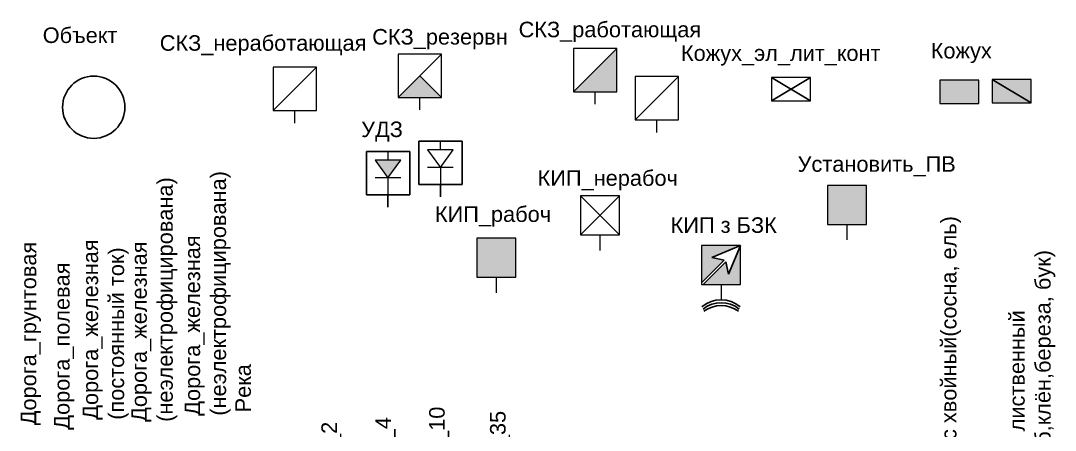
# Model space of a CAD drawing. Header units: millimetres. Extents: x -243 to 1784, y 0 to 1137.
# Drawn here: x -169.3 to -102.9, y 176.7 to 203 of the extents above; entities that cross this region are included whole.
import ezdxf

# ---------------------------------------------------------------- set-up
doc = ezdxf.new("R2010")
doc.units = ezdxf.units.MM
doc.linetypes.add('CENTR-5', pattern=[7.5, 5, -1, 0.5, -1])
doc.layers.add('row1-3', color=7, linetype='Continuous', lineweight=13)
doc.layers.add('Перешкоди', color=7, linetype='Continuous')
doc.layers.add('Текст', color=7, linetype='Continuous')
doc.styles.get("Standard").update_dxf_attribs({"font": 'arial.ttf'})

# ---------------------------------------------------------------- blocks, each defined once
blk = doc.blocks.new('КИП_рабоч')
at = {"layer": 'Перешкоди', "linetype": 'ByBlock', "lineweight": 15}
blk.add_hatch(color=0, dxfattribs=at).paths.add_polyline_path([(-1.25, 3.5), (-1.25, 1), (1.25, 1), (1.25, 3.5)])
at = {"layer": 'Перешкоди', "color": 0, "linetype": 'ByBlock', "lineweight": 15}
for p, q in [((1.25, 3.5), (-1.25, 3.5)), ((-1.25, 3.5), (-1.25, 1)), ((1.25, 1), (1.25, 3.5)), ((-1.25, 1), (1.25, 1)), ((0, 1), (0, 0))]:
    blk.add_line(p, q, dxfattribs=at)
blk = doc.blocks.new('СКЗ_неработающая')
at = {"layer": 'Перешкоди', "color": 7, "linetype": 'ByBlock', "lineweight": 15}
for p, q in [((1.392, 3.58), (-1.392, 3.58)), ((-1.392, 3.58), (-1.392, 0.796)), ((-1.392, 0.796), (1.392, 3.58)), ((1.392, 0.796), (1.392, 3.58)), ((-1.392, 0.796), (1.392, 0.796)), ((0, 0), (0, 0.796))]:
    blk.add_line(p, q, dxfattribs=at)
blk = doc.blocks.new('СКЗ_работающая')
at = {"layer": 'Перешкоди', "linetype": 'ByBlock', "lineweight": 15}
blk.add_hatch(color=7, dxfattribs=at).paths.add_polyline_path([(-1.392, 0.796), (1.392, 0.796), (1.392, 3.58)])
at = {"layer": 'Перешкоди', "color": 7, "linetype": 'ByBlock', "lineweight": 15}
for p, q in [((1.392, 3.58), (-1.392, 3.58)), ((-1.392, 3.58), (-1.392, 0.796)), ((-1.392, 0.796), (1.392, 3.58)), ((1.392, 0.796), (1.392, 3.58)), ((-1.392, 0.796), (1.392, 0.796)), ((0, 0), (0, 0.796))]:
    blk.add_line(p, q, dxfattribs=at)
blk = doc.blocks.new('СКЗ_резервн')
at = {"layer": 'Перешкоди', "lineweight": -2}
h = blk.add_hatch(color=7, dxfattribs=at)
h.paths.add_polyline_path([(0, 2.188), (0, 0.796), (1.392, 0.796)])
h.paths.add_polyline_path([(0, 2.188), (-1.392, 0.796), (0, 0.796)])
at = {"layer": 'Перешкоди', "color": 7, "linetype": 'ByBlock', "lineweight": 15}
for p, q in [((1.392, 3.58), (-1.392, 3.58)), ((-1.392, 3.58), (-1.392, 0.796)), ((-1.392, 0.796), (1.392, 3.58)), ((1.392, 0.796), (1.392, 3.58)), ((-1.392, 0.796), (1.392, 0.796)), ((0, 0), (0, 0.796))]:
    blk.add_line(p, q, dxfattribs=at)
at = {"layer": 'Перешкоди', "color": 7, "lineweight": -2}
blk.add_line((1.392, 0.796), (0, 2.188), dxfattribs=at)
blk = doc.blocks.new('Кожух_эл_лит_конт')
at = {"layer": 'Перешкоди', "color": 7, "linetype": 'ByBlock', "lineweight": 15}
for p, q in [((1.25, 0.75), (-1.25, 0.75)), ((-1.25, 0.75), (-1.25, -0.75)), ((1.25, -0.75), (1.25, 0.75)), ((-1.25, -0.75), (1.25, -0.75))]:
    blk.add_line(p, q, dxfattribs=at)
at = {"layer": 'Перешкоди', "color": 7, "lineweight": -2}
for p, q in [((-1.25, 0.75), (1.25, -0.75)), ((1.25, 0.75), (-1.25, -0.75))]:
    blk.add_line(p, q, dxfattribs=at)
at = {"layer": 'Перешкоди', "color": 5, "linetype": 'ByBlock', "lineweight": 15}
blk.add_line((0.25, -0.75), (0.25, -0.75), dxfattribs=at)
blk = doc.blocks.new('КИП_нерабоч')
at = {"layer": 'Перешкоди', "color": 0, "linetype": 'ByBlock', "lineweight": 15}
for p, q in [((1.25, 3.5), (-1.25, 3.5)), ((-1.25, 3.5), (-1.25, 1)), ((1.25, 1), (1.25, 3.5)), ((-1.25, 1), (1.25, 1)), ((0, 1), (0, 0))]:
    blk.add_line(p, q, dxfattribs=at)
at = {"layer": 'Перешкоди', "color": 0, "linetype": 'ByBlock', "lineweight": -2}
for p, q in [((-1.25, 3.5), (1.25, 1)), ((1.25, 3.5), (-1.25, 1))]:
    blk.add_line(p, q, dxfattribs=at)
blk = doc.blocks.new('Кожух')
at = {"layer": 'Перешкоди', "linetype": 'ByBlock', "lineweight": 15}
blk.add_hatch(color=7, dxfattribs=at).paths.add_polyline_path([(1.24, 0.736), (-1.26, 0.736), (-1.26, -0.764), (1.24, -0.764)])
at = {"layer": 'Перешкоди', "color": 7, "linetype": 'ByBlock', "lineweight": 15}
for p, q in [((1.24, 0.736), (-1.26, 0.736)), ((-1.26, 0.736), (-1.26, -0.764)), ((1.24, -0.764), (1.24, 0.736)), ((-1.26, -0.764), (1.24, -0.764)), ((0.24, -0.764), (0.24, -0.764))]:
    blk.add_line(p, q, dxfattribs=at)
blk = doc.blocks.new('УДЗ')
at = {"layer": 'row1-3', "linetype": 'CENTR-5', "lineweight": 5, "ltscale": 0.4}
h = blk.add_hatch(color=256, dxfattribs=at)
h.dxf.hatch_style = 1
h.paths.add_polyline_path([(0.831, 3.02), (-0.831, 3.02), (0, 1.88)])
for p, q in [((-1.381, 0.796), (-1.381, 3.58)), ((-1.381, 3.58), (1.393, 3.58))]:
    blk.add_line(p, q)
at = {"lineweight": -2}
for p, q in [((1.393, 3.58), (1.393, 0.796)), ((-1.381, 0.796), (1.393, 0.796)), ((0, 0.796), (0, 0))]:
    blk.add_line(p, q, dxfattribs=at)
at = {"layer": 'row1-3', "linetype": 'CENTR-5', "lineweight": 5, "ltscale": 0.4}
for points in [[(0.011, 3.027), (0.011, 3.58)], [(0.831, 3.02), (-0.831, 3.02), (0, 1.88), (0.831, 3.02)], [(0.816, 1.88), (-0.826, 1.88)], [(0, 1.88), (0, 0.796)]]:
    blk.add_lwpolyline(points, dxfattribs=at)
blk = doc.blocks.new('Объект')
at = {"lineweight": -2}
blk.add_circle((0, 2), 2, dxfattribs=at)
blk = doc.blocks.new('ПВ з БЗК')
at = {"lineweight": -2}
h = blk.add_hatch(color=256, dxfattribs=at)
h.set_gradient(color1=(0, 0, 15), color2=(0, 0, 61), one_color=1, tint=0.12, name='CYLINDER')
h.paths.add_polyline_path([(1.25, 1), (1.25, 3.5), (0.472, 1.655), (0.298, 2.456), (-1.158, 1)])
h.paths.add_polyline_path([(0.198, 2.55), (-0.595, 2.722), (1.25, 3.5), (-1.25, 3.5), (-1.25, 1.102)])
for p, q in [((1.25, 3.5), (-0.595, 2.722)), ((1.25, 3.5), (0.472, 1.655)), ((-0.595, 2.722), (0.198, 2.55)), ((0.198, 2.55), (-1.25, 1.102)), ((0.298, 2.456), (-1.158, 1)), ((0.472, 1.655), (0.298, 2.456))]:
    blk.add_line(p, q, dxfattribs=at)
for centre, radius, start, end in [((0, -1.96), 1.96, 51.03281, 128.96719), ((0.004, -2.056), 1.872, 51.6735, 128.32), ((0.004, -2.239), 1.872, 53.48309, 126.21436)]:
    blk.add_arc(centre, radius, start, end, dxfattribs=at)
at = {"layer": 'Перешкоди', "color": 0, "linetype": 'ByBlock', "lineweight": 15}
for p, q in [((1.25, 3.5), (-1.25, 3.5)), ((-1.25, 3.5), (-1.25, 1)), ((1.25, 1), (1.25, 3.5)), ((-1.25, 1), (1.25, 1)), ((0, 1), (0, 0))]:
    blk.add_line(p, q, dxfattribs=at)
blk = doc.blocks.new('Установить_ПВ')
h = blk.add_hatch(color=256)
h.dxf.hatch_style = 1
h.set_gradient(color1=(255, 0, 0), color2=(250, 0, 0), one_color=1, tint=0.49)
h.paths.add_polyline_path([(1.25, 3.5), (-1.25, 3.5), (-1.25, 1), (1.25, 1)])
at = {"layer": 'Перешкоди', "color": 1, "linetype": 'ByBlock', "lineweight": 15}
for p, q in [((1.25, 3.5), (-1.25, 3.5)), ((-1.25, 3.5), (-1.25, 1)), ((1.25, 1), (1.25, 3.5)), ((-1.25, 1), (1.25, 1))]:
    blk.add_line(p, q, dxfattribs=at)
at = {"layer": 'Перешкоди', "color": 0, "linetype": 'ByBlock', "lineweight": 15}
blk.add_line((0, 1), (0, 0), dxfattribs=at)
blk = doc.blocks.new('Установить УКЗ')
at = {"layer": 'Перешкоди'}
h = blk.add_hatch(dxfattribs=at)
h.set_pattern_fill('ANGLE', color=1)
h.set_pattern_definition([(0, (128.4966, -195.8385), (0, 6.985), [5.08, -1.905]), (90, (128.4966, -195.8385), (-6.985, 4e-16), [5.08, -1.905])])
h.paths.add_polyline_path([(1.392, 0.796), (1.392, 3.58), (-1.392, 0.796)])
at = {"layer": 'Перешкоди', "color": 7, "linetype": 'ByBlock', "lineweight": 15}
for p, q in [((1.392, 3.58), (-1.392, 3.58)), ((-1.392, 3.58), (-1.392, 0.796)), ((-1.392, 0.796), (1.392, 3.58)), ((1.392, 0.796), (1.392, 3.58)), ((-1.392, 0.796), (1.392, 0.796)), ((0, 0), (0, 0.796))]:
    blk.add_line(p, q, dxfattribs=at)
blk = doc.blocks.new('Установить УДЗ')
at = {"layer": 'Перешкоди'}
h = blk.add_hatch(dxfattribs=at)
h.set_pattern_fill('ANGLE', color=1)
h.set_pattern_definition([(0, (142.39, -191.6914), (0, 6.985), [5.08, -1.905]), (90, (142.39, -191.6914), (-6.985, 4e-16), [5.08, -1.905])])
h.paths.add_polyline_path([(-0.831, 3.02), (0, 1.88), (0.831, 3.02)])
for p, q in [((-1.381, 0.796), (-1.381, 3.58)), ((-1.381, 3.58), (1.393, 3.58))]:
    blk.add_line(p, q)
at = {"lineweight": -2}
for p, q in [((1.393, 3.58), (1.393, 0.796)), ((-1.381, 0.796), (1.393, 0.796)), ((0, 0.796), (0, 0))]:
    blk.add_line(p, q, dxfattribs=at)
at = {"layer": 'row1-3', "linetype": 'CENTR-5', "lineweight": 5, "ltscale": 0.4}
for points in [[(0.011, 3.027), (0.011, 3.58)], [(0.831, 3.02), (-0.831, 3.02), (0, 1.88), (0.831, 3.02)], [(0.816, 1.88), (-0.826, 1.88)], [(0, 1.88), (0, 0.796)]]:
    blk.add_lwpolyline(points, dxfattribs=at)
blk = doc.blocks.new('Установить кожух')
at = {"layer": 'Перешкоди'}
h = blk.add_hatch(color=1, dxfattribs=at)
h.dxf.hatch_style = 1
h.paths.add_polyline_path([(1.25, -0.75), (1.25, 0.75), (-1.25, 0.75), (-1.25, -0.75)])
at = {"layer": 'Перешкоди', "color": 7, "linetype": 'ByBlock', "lineweight": 15}
for p, q in [((1.25, 0.75), (-1.25, 0.75)), ((-1.25, 0.75), (-1.25, -0.75)), ((1.25, -0.75), (1.25, 0.75)), ((-1.25, -0.75), (1.25, -0.75))]:
    blk.add_line(p, q, dxfattribs=at)

msp = doc.modelspace()

# ---------------------------------------------------------------- linework, layer by layer
at = {"layer": 'Перешкоди'}
msp.add_line((-106.948, 199.23), (-104.448, 197.73), dxfattribs=at)
at = {"layer": 'Перешкоди', "color": 7, "linetype": 'ByBlock', "lineweight": 15}
msp.add_line((-105.448, 197.73), (-105.448, 197.73), dxfattribs=at)

# ---------------------------------------------------------------- block references
at = {"lineweight": -2}
for name, p in [('Объект', (-164.649, 195.451)), ('УДЗ', (-145.754, 191.029)), ('ПВ з БЗК', (-124.366, 185.073))]:
    msp.add_blockref(name, p, dxfattribs=at)
msp.add_blockref('Установить_ПВ', (-116.279, 188.928))
at = {"layer": 'Перешкоди', "color": 7, "lineweight": -2}
for name, p in [('СКЗ_резервн', (-143.702, 197.291)), ('СКЗ_работающая', (-132.444, 197.644)), ('СКЗ_неработающая', (-151.744, 196.438)), ('Кожух_эл_лит_конт', (-119.87, 198.619)), ('КИП_нерабоч', (-132.14, 188.249)), ('КИП_рабоч', (-138.798, 185.529))]:
    msp.add_blockref(name, p, dxfattribs=at)
at = {"layer": 'Перешкоди'}
for name, p in [('Установить УКЗ', (-128.497, 195.839)), ('Установить кожух', (-105.698, 198.48)), ('Установить УДЗ', (-142.39, 191.691))]:
    msp.add_blockref(name, p, dxfattribs=at)
at = {"layer": 'Перешкоди', "lineweight": -2}
msp.add_blockref('Кожух', (-109.053, 198.451), dxfattribs=at)

# ---------------------------------------------------------------- texts
at = {"layer": 'Текст', "char_height": 1, "attachment_point": 1}
for s, insert, width in [('Объект', (-167.925, 202.58), 4.88869), ('СКЗ_работающая', (-137.365, 202.948), 4.88869), ('СКЗ_неработающая', (-160.409, 202.081), 4.88869), ('СКЗ_резервн', (-146.766, 202.479), 4.88869), ('Кожух_эл_лит_конт', (-126.943, 201.431), 4.88869), ('Кожух', (-110.903, 201.587), 4.42035), ('УДЗ', (-147.474, 196.535), 4.88869), ('Установить_ПВ', (-119.449, 194.305), 8.53815), ('КИП_нерабоч', (-136.144, 193.405), 4.88869), ('КИП_рабоч', (-142.738, 191.084), 4.88869), ('КИП з БЗК', (-127.601, 190.379), 8.53815)]:
    msp.add_mtext(s, dxfattribs=dict(at, insert=insert, width=width))
at = {"layer": 'Текст', "char_height": 1, "attachment_point": 1, "rotation": 90}
for s, insert, width in [('Дорога_железная\\P(неэлектрофицирована)', (-162.241, 177.236), 12.05446), ('Дорога_железная\\P(неэлектрофицирована)', (-158.818, 177.631), 12.05446), ('Лес хвойный(сосна, ель)', (-110.251, 174.375), 18.77559), ('Дорога_грунтовая', (-169.339, 177.019), 12.05446), ('Дорога_железная\\P(постоянный ток)', (-165.368, 177.371), 12.05446), ('Лес лиственный (дуб,кл{\\fArial|b0|i0|c204|p34;ё}н,береза, бук)', (-105.871, 173.849), 18.77559), ('Дорога_полевая', (-167.198, 176.734), 12.05446), ('Река', (-155.56, 177.847), 3.85057), ('ЛЭП_10', (-143.114, 172.959), 12.05446), ('ЛЭП_4', (-146.559, 173.067), 12.05446), ('ЛЭП_35', (-139.201, 172.687), 12.05446), ('ЛЭП_2', (-150.031, 172.763), 12.05446)]:
    msp.add_mtext(s, dxfattribs=dict(at, insert=insert, width=width))

doc.saveas('drawing.dxf')
